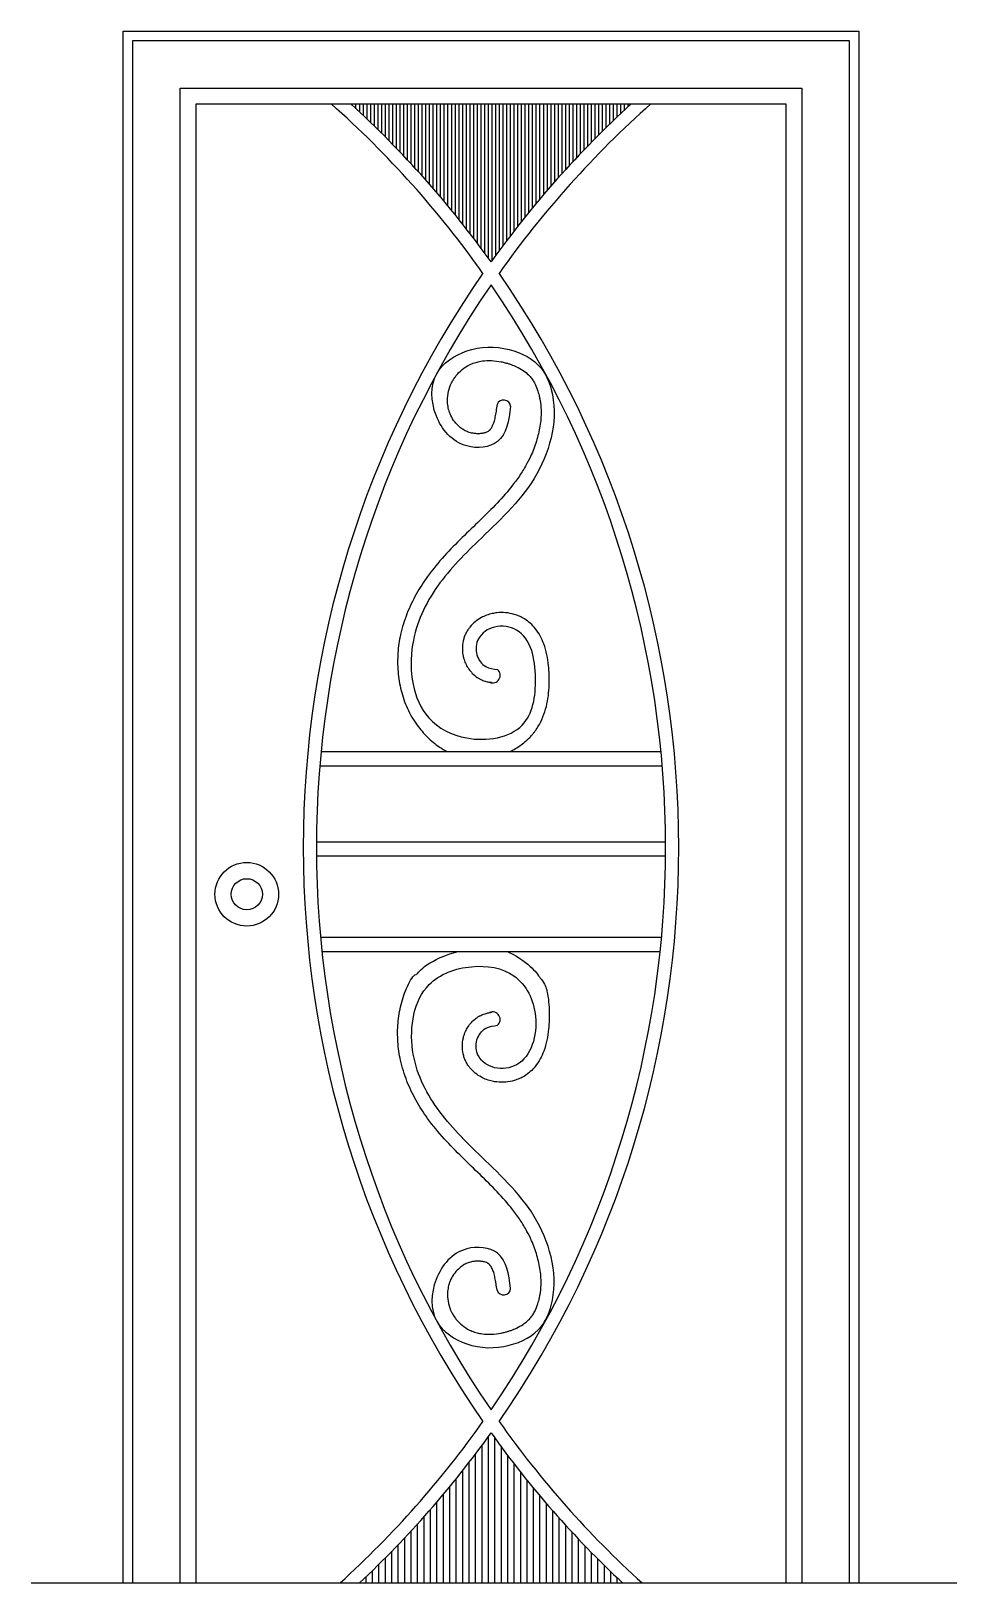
# Model space of a CAD drawing. Header units: millimetres. Extents: x 0 to 1258, y 0 to 2109.
import ezdxf

# ---------------------------------------------------------------- set-up
doc = ezdxf.new("R2010")
doc.units = ezdxf.units.MM
doc.layers.add('Furniture_家具立面', color=255, linetype='Continuous')

msp = doc.modelspace()

# ---------------------------------------------------------------- hatches: boundary and pattern name
at = {"layer": 'Furniture_家具立面'}
h = msp.add_hatch(dxfattribs=at)
h.set_pattern_fill('ANSI31', scale=40, angle=45, style=0)
h.set_pattern_definition([(90, (166.5204, 3500.959), (-5, 9e-16), [])])
h.paths.add_polyline_path([(434.5, 2010.1, -0.052572), (625, 1795.4, -0.052572), (815.4, 2010.1)])
h = msp.add_hatch(dxfattribs=at)
h.set_pattern_fill('ANSI31', scale=70, angle=45, style=0)
h.set_pattern_definition([(90, (166.52, 3500.959), (-8.75, 2e-15), [])])
h.paths.add_polyline_path([(625, 203.9, -0.04966), (446.2, 0), (803.7, 0, -0.04966)])

# ---------------------------------------------------------------- linework, layer by layer
at = {"layer": 'Furniture_家具立面', "color": 7}
for p, q in [((394, 1130), (855.9, 1130)), ((392.3, 1110.7), (857.6, 1110.7)), ((387.8, 1007.4), (862.2, 1007.4)), ((387.8, 988.1), (862.1, 988.1)), ((394, 877.5), (856.7, 877.5)), ((395.2, 858.2), (854.8, 858.2)), ((0, 0), (1258.1, 0))]:
    msp.add_line(p, q, dxfattribs=at)
for points in [[(125.2, 0), (125.2, 2109.2), (1124.7, 2109.2), (1124.7, 0)], [(138.2, 0), (138.2, 2096.3), (1111.8, 2096.3), (1111.8, 0)], [(202.8, 0), (202.8, 2031.7), (1047.2, 2031.7), (1047.2, 0)], [(224.3, 0), (224.3, 2010.1), (1025.6, 2010.1), (1025.6, 0)]]:
    msp.add_lwpolyline(points, dxfattribs=at)
for radius in [43.2, 21.2]:
    msp.add_circle((293.1, 936), radius, dxfattribs=at)
for centre, radius, start, end in [((-488.5, 999.7), 1350.7, 35.2846, 48.4247), ((-488.5, 999.7), 1368.6, 35.5504, 47.5879), ((1738.5, 999.7), 1368.6, 132.4121, 144.4496), ((1738.5, 999.7), 1350.7, 131.5753, 144.7154), ((1738.5, 999.7), 1368.6, 145.2433, 214.7567), ((-488.5, 999.7), 1368.6, 325.2433, 34.7567), ((1738.5, 999.7), 1350.7, 145.525, 214.475), ((-488.5, 999.7), 1350.7, 325.525, 34.475), ((642.1, 1598.3), 9.53, 3.5839, 160.0507), ((627.1, 1233.6), 10.3, 245.7718, 49.9521), ((627.1, 765.8), 10.3, 310.0479, 114.2282), ((642.1, 401), 9.53, 199.9493, 356.4161), ((-488.5, 999.7), 1350.7, 312.2606, 324.7154), ((1738.5, 999.7), 1350.7, 215.2846, 227.7394), ((-488.5, 999.7), 1368.6, 313.0779, 324.4496), ((1738.5, 999.7), 1368.6, 215.5504, 226.9221)]:
    msp.add_arc(centre, radius, start, end, dxfattribs=at)
for points in [[(651.6, 1598.9), (633.8, 1551.2), (592, 1545.3), (550.3, 1587), (551.2, 1643.5), (592, 1674.4), (649.7, 1676.3), (693.4, 1650.5), (706.7, 1622.2), (687.4, 1507.6), (611.9, 1420.2), (552.3, 1354.7), (518.5, 1275.2), (540.4, 1175.9), (591.9, 1148.4), (667.5, 1166), (685.4, 1229.6), (659.6, 1295.1), (629.8, 1299.1), (607.9, 1283.2), (605.9, 1261.3), (617.9, 1245.4), (633.8, 1241.5)], [(651.6, 400.5), (633.8, 448.1), (592, 454.1), (550.3, 412.4), (551.2, 355.8), (592, 325), (649.7, 323), (693.4, 348.8), (706.7, 377.1), (687.4, 491.8), (611.9, 579.2), (552.3, 644.7), (518.5, 724.1), (540.9, 813.2), (598.6, 837.6), (656.1, 825.2), (685.4, 769.8), (659.6, 704.3), (629.8, 700.3), (607.9, 716.2), (605.9, 738), (617.9, 753.9), (633.8, 757.9)]]:
    msp.add_spline(points, degree=3, dxfattribs=at)
for points, knots in [([(633.2, 1601.5), (632.7, 1598.5), (632.3, 1595.5), (631.4, 1589.8), (630.9, 1587), (629.8, 1582), (629.3, 1579.7), (628, 1575.5), (627.3, 1573.7), (626.1, 1571), (625.6, 1570), (624.6, 1568.4), (624.1, 1567.7), (623.3, 1566.9), (623.1, 1566.7), (622.7, 1566.3), (622.5, 1566.1), (622.2, 1565.9), (622.1, 1565.8), (621.8, 1565.6), (621.6, 1565.5), (621.1, 1565.1), (620.7, 1564.9), (619.3, 1564.2), (618.3, 1563.7), (615.8, 1562.9), (614.4, 1562.6), (611.4, 1562.1), (609.9, 1562), (606.6, 1561.9), (604.9, 1562), (601.6, 1562.3), (600, 1562.6), (597.4, 1563.1), (596.4, 1563.4), (594.5, 1564), (593.6, 1564.4), (590.8, 1565.5), (589.1, 1566.4), (585.6, 1568.5), (584, 1569.7), (579.9, 1573.1), (577.7, 1575.5), (573.6, 1580.7), (571.9, 1583.6), (569.8, 1588.1), (569.1, 1589.6), (568.1, 1592.4), (567.7, 1593.7), (567, 1596.3), (566.8, 1597.7), (566.1, 1601.8), (565.8, 1604.6), (565.8, 1611.5), (566.3, 1615.6), (568.1, 1623.6), (569.5, 1627.5), (572.2, 1632.8), (573.1, 1634.4), (575.1, 1637.6), (576.2, 1639.1), (579.8, 1643.7), (582.7, 1646.6), (588.9, 1651.7), (592.3, 1653.8), (596.9, 1656.1), (598, 1656.6), (601.3, 1658), (603.6, 1658.8), (608.3, 1660), (610.7, 1660.5), (617.2, 1661.3), (621.4, 1661.5), (630, 1661.1), (634.4, 1660.6), (640.6, 1659.4), (642.4, 1658.9), (645.5, 1658.1), (646.9, 1657.8), (649.5, 1656.9), (650.9, 1656.5), (654.8, 1655.1), (657.3, 1654.1), (662.9, 1651.4), (665.9, 1649.8), (671.4, 1646.1), (673.8, 1644.1), (676.7, 1641.2), (677.4, 1640.4), (678.8, 1638.9), (679.4, 1638.2), (680.6, 1636.6), (681.1, 1635.8), (682.8, 1633.2), (683.9, 1631.4), (686.3, 1626.5), (687.6, 1623.2), (689.4, 1617.6), (690.1, 1615.2), (690.9, 1611.4), (691.2, 1609.9), (691.7, 1607), (692, 1605.5), (692.6, 1601), (692.8, 1597.9), (693.2, 1588.2), (692.8, 1581.5), (690.9, 1567.9), (689.4, 1561), (685.4, 1547.5), (683, 1540.7), (678.1, 1529.9), (676.1, 1525.6), (671, 1516.3), (668, 1511.2), (661.4, 1501.4), (658, 1496.6), (647.9, 1483.6), (640.8, 1475.6), (626, 1459.9), (618.1, 1452.2), (602.1, 1436.6), (593.9, 1428.8), (577.5, 1412.7), (569.4, 1404.4), (553.6, 1387), (546, 1377.8), (536.1, 1364.2), (533.4, 1360.2), (528.2, 1352.1), (525.7, 1348), (518.6, 1335.3), (514.4, 1326.5), (507.2, 1308.2), (504.2, 1298.8), (501.2, 1284.9), (500.4, 1280.8), (499.2, 1272.4), (498.8, 1268.2), (497.9, 1255.6), (497.9, 1247), (499.3, 1230), (500.7, 1221.5), (504.9, 1204.8), (507.8, 1196.5), (515, 1180.6), (519.4, 1173), (528.8, 1160.1), (533.4, 1154.7), (543.6, 1144.7), (549.1, 1140.2), (558.3, 1133.9), (561.8, 1131.8), (565.3, 1130)], [0, 0, 0, 0, 8.293459, 8.293459, 16.586919, 16.586919, 24.880378, 24.880378, 33.173837, 33.173837, 39.277387, 39.277387, 45.380938, 45.380938, 48.408697, 48.408697, 50.388094, 50.388094, 52.048841, 52.048841, 53.709587, 53.709587, 57.031079, 57.031079, 63.814624, 63.814624, 70.598168, 70.598168, 77.381713, 77.381713, 84.165258, 84.165258, 90.948803, 90.948803, 95.230996, 95.230996, 99.51319, 99.51319, 108.077577, 108.077577, 116.641964, 116.641964, 129.968769, 129.968769, 143.295573, 143.295573, 149.880727, 149.880727, 155.444058, 155.444058, 161.007388, 161.007388, 172.134048, 172.134048, 188.319311, 188.319311, 204.504574, 204.504574, 211.916746, 211.916746, 219.328917, 219.328917, 235.093351, 235.093351, 250.857784, 250.857784, 255.71582, 255.71582, 265.431893, 265.431893, 275.147965, 275.147965, 290.779382, 290.779382, 306.410798, 306.410798, 312.64103, 312.64103, 317.470061, 317.470061, 322.299092, 322.299092, 331.957154, 331.957154, 344.901559, 344.901559, 357.845963, 357.845963, 362.344496, 362.344496, 366.616615, 366.616615, 370.888734, 370.888734, 379.432972, 379.432972, 392.556245, 392.556245, 401.158636, 401.158636, 406.47064, 406.47064, 411.782643, 411.782643, 422.406649, 422.406649, 445.575783, 445.575783, 468.744917, 468.744917, 491.91405, 491.91405, 507.101153, 507.101153, 526.245835, 526.245835, 545.390518, 545.390518, 579.09063, 579.09063, 612.790742, 612.790742, 646.490854, 646.490854, 680.190965, 680.190965, 713.891077, 713.891077, 727.146895, 727.146895, 740.402713, 740.402713, 766.914348, 766.914348, 793.425983, 793.425983, 804.478862, 804.478862, 815.53174, 815.53174, 837.637497, 837.637497, 859.743255, 859.743255, 881.849012, 881.849012, 903.954769, 903.954769, 921.284683, 921.284683, 938.614597, 938.614597, 948.209252, 948.209252, 948.209252, 948.209252]), ([(651, 1130), (652.1, 1130.6), (653.2, 1131.1), (659.6, 1134.6), (664.7, 1138), (672.2, 1144.1), (674.9, 1146.6), (678.8, 1150.5), (680, 1151.9), (682.1, 1154.3), (683, 1155.4), (684.7, 1157.6), (685.5, 1158.8), (687.9, 1162.2), (689.4, 1164.5), (693.2, 1171.4), (695.2, 1176), (698.6, 1185.3), (700, 1190.1), (702, 1199.7), (702.8, 1204.6), (703.8, 1214.4), (704, 1219.3), (704.1, 1225.9), (704.1, 1227.5), (704.1, 1230.5), (704.1, 1232), (704, 1234.9), (703.9, 1236.3), (703.7, 1240.7), (703.4, 1243.6), (702.6, 1251.6), (701.9, 1256.6), (699.8, 1266.6), (698.4, 1271.6), (695.3, 1280.1), (693.7, 1283.7), (689.9, 1290.7), (687.7, 1294.1), (683.1, 1299.8), (680.9, 1302.2), (675.9, 1306.6), (673.2, 1308.7), (669.2, 1311.1), (668.1, 1311.7), (665.9, 1312.9), (664.8, 1313.4), (661.3, 1314.9), (659, 1315.7), (652.9, 1317.5), (649, 1318.3), (641, 1319), (637, 1319), (630.8, 1318.3), (628.7, 1317.9), (625.3, 1317.2), (624.1, 1316.9), (621.5, 1316.1), (620.3, 1315.7), (616.6, 1314.3), (614.2, 1313.2), (608.9, 1310.4), (606.2, 1308.6), (600.9, 1304.3), (598.5, 1301.9), (595.3, 1298), (594.4, 1296.8), (593, 1294.7), (592.5, 1293.8), (591.5, 1292), (591.1, 1291.2), (590.3, 1289.6), (589.9, 1288.8), (588.9, 1286.3), (588.3, 1284.6), (586.9, 1279.5), (586.3, 1275.9), (585.9, 1268.7), (586.1, 1265.1), (587, 1259.9), (587.4, 1258.4), (588.1, 1255.6), (588.5, 1254.5), (589.3, 1252.2), (589.8, 1251.1), (591.3, 1247.7), (592.4, 1245.6), (595.1, 1241.5), (596.6, 1239.5), (599.9, 1235.8), (601.8, 1234), (604.6, 1231.8), (605.4, 1231.2), (606.9, 1230.3), (607.5, 1229.9), (608.5, 1229.3), (609, 1229), (610.1, 1228.5), (610.6, 1228.2), (612, 1227.5), (613, 1227.1), (615.9, 1225.9), (617.8, 1225.4), (621.3, 1224.5), (623, 1224.2), (625.9, 1223.7), (627.1, 1223.5), (622.9, 1224.2)], [1017.403351, 1017.403351, 1017.403351, 1017.403351, 1020.363198, 1020.363198, 1034.577792, 1034.577792, 1043.18639, 1043.18639, 1047.493413, 1047.493413, 1050.806285, 1050.806285, 1054.119157, 1054.119157, 1060.744902, 1060.744902, 1073.008046, 1073.008046, 1085.271191, 1085.271191, 1097.534336, 1097.534336, 1109.79748, 1109.79748, 1113.760795, 1113.760795, 1117.292752, 1117.292752, 1120.824708, 1120.824708, 1127.888621, 1127.888621, 1139.811237, 1139.811237, 1151.733853, 1151.733853, 1160.6447, 1160.6447, 1169.555546, 1169.555546, 1176.583156, 1176.583156, 1183.610766, 1183.610766, 1186.141598, 1186.141598, 1188.67243, 1188.67243, 1193.734093, 1193.734093, 1201.772181, 1201.772181, 1209.810269, 1209.810269, 1213.995016, 1213.995016, 1216.536127, 1216.536127, 1219.077238, 1219.077238, 1224.159459, 1224.159459, 1230.450096, 1230.450096, 1236.740733, 1236.740733, 1239.421071, 1239.421071, 1241.305889, 1241.305889, 1242.864554, 1242.864554, 1244.423219, 1244.423219, 1247.540549, 1247.540549, 1254.01912, 1254.01912, 1260.49769, 1260.49769, 1263.349929, 1263.349929, 1265.497256, 1265.497256, 1267.644583, 1267.644583, 1271.939236, 1271.939236, 1276.23389, 1276.23389, 1280.528543, 1280.528543, 1282.160545, 1282.160545, 1283.267705, 1283.267705, 1284.175184, 1284.175184, 1285.082663, 1285.082663, 1286.89762, 1286.89762, 1290.514929, 1290.514929, 1294.132237, 1294.132237, 1297.058609, 1297.058609, 1297.058609, 1297.058609]), ([(633.2, 397.8), (632.7, 400.9), (632.3, 403.9), (631.4, 409.6), (630.9, 412.3), (629.8, 417.4), (629.3, 419.7), (628, 423.9), (627.3, 425.7), (626.1, 428.3), (625.6, 429.3), (624.6, 430.9), (624.1, 431.6), (623.3, 432.4), (623.1, 432.7), (622.7, 433.1), (622.5, 433.2), (622.2, 433.4), (622.1, 433.6), (621.8, 433.8), (621.6, 433.9), (621.1, 434.2), (620.7, 434.5), (619.3, 435.2), (618.3, 435.6), (615.8, 436.4), (614.4, 436.7), (611.4, 437.2), (609.9, 437.4), (606.6, 437.4), (604.9, 437.4), (601.6, 437.1), (600, 436.8), (597.4, 436.2), (596.4, 435.9), (594.5, 435.3), (593.6, 435), (590.8, 433.8), (589.1, 432.9), (585.6, 430.8), (584, 429.6), (579.9, 426.2), (577.7, 423.8), (573.6, 418.6), (571.9, 415.7), (569.8, 411.3), (569.1, 409.8), (568.1, 407), (567.7, 405.7), (567, 403), (566.8, 401.7), (566.1, 397.6), (565.8, 394.8), (565.8, 387.9), (566.3, 383.8), (568.1, 375.7), (569.5, 371.8), (572.2, 366.5), (573.1, 364.9), (575.1, 361.8), (576.2, 360.2), (579.8, 355.6), (582.7, 352.8), (588.9, 347.7), (592.3, 345.5), (596.9, 343.2), (598, 342.7), (601.3, 341.4), (603.6, 340.6), (608.3, 339.3), (610.7, 338.9), (617.2, 338), (621.4, 337.8), (630, 338.2), (634.4, 338.8), (640.6, 340), (642.4, 340.4), (645.5, 341.2), (646.9, 341.6), (649.5, 342.4), (650.9, 342.8), (654.8, 344.2), (657.3, 345.3), (662.9, 347.9), (665.9, 349.6), (671.4, 353.3), (673.8, 355.3), (676.7, 358.2), (677.4, 358.9), (678.8, 360.4), (679.4, 361.2), (680.6, 362.7), (681.1, 363.6), (682.8, 366.1), (683.9, 367.9), (686.3, 372.9), (687.6, 376.1), (689.4, 381.8), (690.1, 384.1), (690.9, 387.9), (691.2, 389.4), (691.7, 392.4), (692, 393.9), (692.6, 398.4), (692.8, 401.4), (693.2, 411.1), (692.8, 417.9), (690.9, 431.5), (689.4, 438.3), (685.4, 451.9), (683, 458.6), (678.1, 469.5), (676.1, 473.7), (671, 483.1), (668, 488.1), (661.4, 498), (658, 502.8), (647.9, 515.7), (640.8, 523.7), (626, 539.4), (618.1, 547.2), (602.1, 562.7), (593.9, 570.6), (577.5, 586.7), (569.4, 594.9), (553.6, 612.4), (546, 621.5), (536.1, 635.2), (533.4, 639.1), (528.2, 647.2), (525.7, 651.3), (518.6, 664), (514.4, 672.8), (507.2, 691.1), (504.2, 700.6), (501.2, 714.4), (500.4, 718.6), (499.2, 726.9), (498.8, 731.1), (497.9, 743.8), (497.9, 752.3), (499.3, 769.4), (500.7, 777.9), (504.9, 794.6), (507.8, 802.8), (515, 818.7), (519.4, 826.4), (526, 827.6), (533.4, 844.7), (578.1, 857.6), (579.1, 857.9), (580.1, 858.2)], [0, 0, 0, 0, 8.293459, 8.293459, 16.586919, 16.586919, 24.880378, 24.880378, 33.173837, 33.173837, 39.277387, 39.277387, 45.380938, 45.380938, 48.408697, 48.408697, 50.388094, 50.388094, 52.048841, 52.048841, 53.709587, 53.709587, 57.031079, 57.031079, 63.814624, 63.814624, 70.598168, 70.598168, 77.381713, 77.381713, 84.165258, 84.165258, 90.948803, 90.948803, 95.230996, 95.230996, 99.51319, 99.51319, 108.077577, 108.077577, 116.641964, 116.641964, 129.968769, 129.968769, 143.295573, 143.295573, 149.880727, 149.880727, 155.444058, 155.444058, 161.007388, 161.007388, 172.134048, 172.134048, 188.319311, 188.319311, 204.504574, 204.504574, 211.916746, 211.916746, 219.328917, 219.328917, 235.093351, 235.093351, 250.857784, 250.857784, 255.71582, 255.71582, 265.431893, 265.431893, 275.147965, 275.147965, 290.779382, 290.779382, 306.410798, 306.410798, 312.64103, 312.64103, 317.470061, 317.470061, 322.299092, 322.299092, 331.957154, 331.957154, 344.901559, 344.901559, 357.845963, 357.845963, 362.344496, 362.344496, 366.616615, 366.616615, 370.888734, 370.888734, 379.432972, 379.432972, 392.556245, 392.556245, 401.158636, 401.158636, 406.47064, 406.47064, 411.782643, 411.782643, 422.406649, 422.406649, 445.575783, 445.575783, 468.744917, 468.744917, 491.91405, 491.91405, 507.101153, 507.101153, 526.245835, 526.245835, 545.390518, 545.390518, 579.09063, 579.09063, 612.790742, 612.790742, 646.490854, 646.490854, 680.190965, 680.190965, 713.891077, 713.891077, 727.146895, 727.146895, 740.402713, 740.402713, 766.914348, 766.914348, 793.425983, 793.425983, 804.478862, 804.478862, 815.53174, 815.53174, 837.637497, 837.637497, 859.743255, 859.743255, 881.849012, 881.849012, 903.954769, 903.954769, 921.284683, 921.284683, 921.724708, 921.724708, 921.724708, 921.724708]), ([(647.8, 858.2), (648.2, 857.9), (648.6, 857.6), (679.9, 841.9), (687.5, 827.6), (698.6, 814), (700, 809.3), (702, 799.6), (702.8, 794.8), (703.8, 784.9), (704, 780), (704.1, 773.5), (704.1, 771.8), (704.1, 768.8), (704.1, 767.4), (704, 764.5), (703.9, 763), (703.7, 758.7), (703.4, 755.7), (702.6, 747.8), (701.9, 742.7), (699.8, 732.7), (698.4, 727.8), (695.3, 719.2), (693.7, 715.7), (689.9, 708.7), (687.7, 705.3), (683.1, 699.6), (680.9, 697.2), (675.9, 692.7), (673.2, 690.7), (669.2, 688.2), (668.1, 687.6), (665.9, 686.5), (664.8, 686), (661.3, 684.5), (659, 683.6), (652.9, 681.8), (649, 681.1), (641, 680.4), (637, 680.4), (630.8, 681.1), (628.7, 681.4), (625.3, 682.2), (624.1, 682.5), (621.5, 683.2), (620.3, 683.6), (616.6, 685), (614.2, 686.1), (608.9, 688.9), (606.2, 690.8), (600.9, 695), (598.5, 697.4), (595.3, 701.3), (594.4, 702.5), (593, 704.7), (592.5, 705.6), (591.5, 707.3), (591.1, 708.1), (590.3, 709.7), (589.9, 710.6), (588.9, 713), (588.3, 714.7), (586.9, 719.9), (586.3, 723.5), (585.9, 730.7), (586.1, 734.3), (587, 739.4), (587.4, 741), (588.1, 743.7), (588.5, 744.9), (589.3, 747.2), (589.8, 748.3), (591.3, 751.6), (592.4, 753.7), (595.1, 757.9), (596.6, 759.8), (599.9, 763.6), (601.8, 765.3), (604.6, 767.5), (605.4, 768.1), (606.9, 769.1), (607.5, 769.4), (608.5, 770.1), (609, 770.4), (610.1, 770.9), (610.6, 771.1), (612, 771.9), (613, 772.3), (615.9, 773.4), (617.8, 774), (621.3, 774.9), (623, 775.2), (625.9, 775.7), (627.1, 775.8), (622.9, 775.2)], [1060.618767, 1060.618767, 1060.618767, 1060.618767, 1060.744902, 1060.744902, 1073.008046, 1073.008046, 1085.271191, 1085.271191, 1097.534336, 1097.534336, 1109.79748, 1109.79748, 1113.760795, 1113.760795, 1117.292752, 1117.292752, 1120.824708, 1120.824708, 1127.888621, 1127.888621, 1139.811237, 1139.811237, 1151.733853, 1151.733853, 1160.6447, 1160.6447, 1169.555546, 1169.555546, 1176.583156, 1176.583156, 1183.610766, 1183.610766, 1186.141598, 1186.141598, 1188.67243, 1188.67243, 1193.734093, 1193.734093, 1201.772181, 1201.772181, 1209.810269, 1209.810269, 1213.995016, 1213.995016, 1216.536127, 1216.536127, 1219.077238, 1219.077238, 1224.159459, 1224.159459, 1230.450096, 1230.450096, 1236.740733, 1236.740733, 1239.421071, 1239.421071, 1241.305889, 1241.305889, 1242.864554, 1242.864554, 1244.423219, 1244.423219, 1247.540549, 1247.540549, 1254.01912, 1254.01912, 1260.49769, 1260.49769, 1263.349929, 1263.349929, 1265.497256, 1265.497256, 1267.644583, 1267.644583, 1271.939236, 1271.939236, 1276.23389, 1276.23389, 1280.528543, 1280.528543, 1282.160545, 1282.160545, 1283.267705, 1283.267705, 1284.175184, 1284.175184, 1285.082663, 1285.082663, 1286.89762, 1286.89762, 1290.514929, 1290.514929, 1294.132237, 1294.132237, 1297.058609, 1297.058609, 1297.058609, 1297.058609])]:
    msp.add_open_spline(points, degree=3, knots=knots, dxfattribs=at)

doc.saveas('drawing.dxf')
